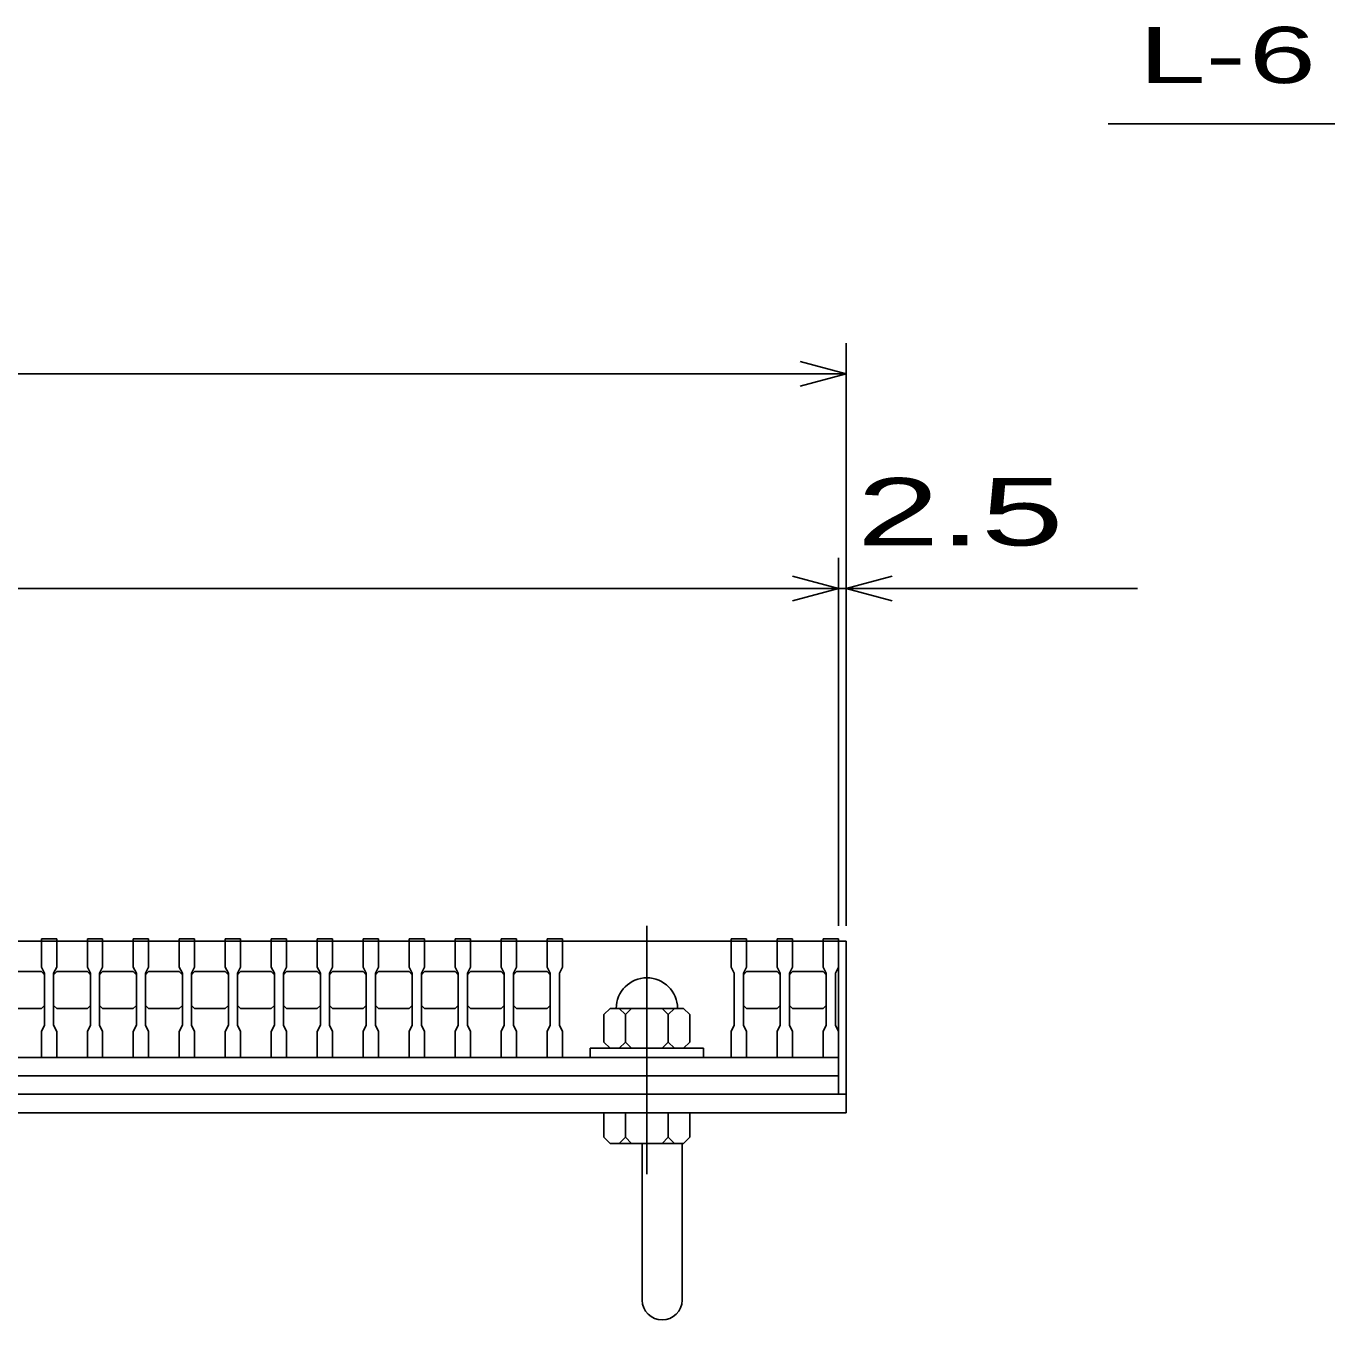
# Model space of a CAD drawing. Units: millimetres, scale not verified. Extents: x -1820 to 1731, y -1282 to 1054.
# Drawn here: x -618 to -193.7, y -696.1 to -274.1 of the extents above; entities that cross this region are included whole.
import ezdxf
from ezdxf.enums import TextEntityAlignment as Align

# ---------------------------------------------------------------- set-up
doc = ezdxf.new("R2010")
doc.units = ezdxf.units.MM
doc.header["$LTSCALE"] = 10
doc.linetypes.add('CHAIN', pattern=[18.5, 12, -1.5, 3.5, -1.5])
for name, color, linetype, lineweight in [('16', 3, 'Continuous', 25), ('19', 6, 'Continuous', 25), ('22', 4, 'Continuous', 25)]:
    doc.layers.add(name, color=color, linetype=linetype, lineweight=lineweight)
doc.styles.add('ベクトル', font='')
doc.styles.get('ベクトル').set_extended_font_data('ベクトル')

msp = doc.modelspace()

# ---------------------------------------------------------------- linework, layer by layer
at = {"layer": '16', "linetype": 'CHAIN'}
msp.add_line((-415.5, -567.5), (-415.5, -648.5), dxfattribs=at)
at = {"layer": '16'}
for p, q in [((-1348, -572.5), (-353, -572.5)), ((-613, -572.5), (-613, -571.8)), ((-613, -571.8), (-608, -571.8)), ((-613, -572.5), (-613, -581)), ((-608, -572.5), (-613, -572.5)), ((-608, -571.8), (-608, -572.5)), ((-608, -581), (-608, -572.5)), ((-598, -572.5), (-598, -571.8)), ((-598, -571.8), (-593, -571.8)), ((-598, -572.5), (-598, -581)), ((-593, -572.5), (-598, -572.5)), ((-593, -571.8), (-593, -572.5)), ((-593, -581), (-593, -572.5)), ((-583, -572.5), (-583, -571.8)), ((-583, -571.8), (-578, -571.8)), ((-583, -572.5), (-583, -581)), ((-578, -572.5), (-583, -572.5)), ((-578, -571.8), (-578, -572.5)), ((-578, -581), (-578, -572.5)), ((-568, -572.5), (-568, -571.8)), ((-568, -571.8), (-563, -571.8)), ((-568, -572.5), (-568, -581)), ((-563, -572.5), (-568, -572.5)), ((-563, -571.8), (-563, -572.5)), ((-563, -581), (-563, -572.5)), ((-553, -572.5), (-553, -571.8)), ((-553, -571.8), (-548, -571.8)), ((-553, -572.5), (-553, -581)), ((-548, -572.5), (-553, -572.5)), ((-548, -571.8), (-548, -572.5)), ((-548, -581), (-548, -572.5)), ((-538, -572.5), (-538, -571.8)), ((-538, -571.8), (-533, -571.8)), ((-538, -572.5), (-538, -581)), ((-533, -572.5), (-538, -572.5)), ((-533, -571.8), (-533, -572.5)), ((-533, -581), (-533, -572.5)), ((-523, -572.5), (-523, -571.8)), ((-523, -571.8), (-518, -571.8)), ((-523, -572.5), (-523, -581)), ((-518, -572.5), (-523, -572.5)), ((-518, -571.8), (-518, -572.5)), ((-518, -581), (-518, -572.5)), ((-508, -572.5), (-508, -571.8)), ((-508, -571.8), (-503, -571.8)), ((-508, -572.5), (-508, -581)), ((-503, -572.5), (-508, -572.5)), ((-503, -571.8), (-503, -572.5)), ((-503, -581), (-503, -572.5)), ((-493, -572.5), (-493, -571.8)), ((-493, -571.8), (-488, -571.8)), ((-493, -572.5), (-493, -581)), ((-488, -572.5), (-493, -572.5)), ((-488, -571.8), (-488, -572.5)), ((-488, -581), (-488, -572.5)), ((-478, -572.5), (-478, -571.8)), ((-478, -571.8), (-473, -571.8)), ((-478, -572.5), (-478, -581)), ((-473, -572.5), (-478, -572.5)), ((-473, -571.8), (-473, -572.5)), ((-473, -581), (-473, -572.5)), ((-463, -572.5), (-463, -571.8)), ((-463, -571.8), (-458, -571.8)), ((-463, -572.5), (-463, -581)), ((-458, -572.5), (-463, -572.5)), ((-458, -571.8), (-458, -572.5)), ((-458, -581), (-458, -572.5)), ((-448, -572.5), (-448, -571.8)), ((-448, -571.8), (-443, -571.8)), ((-448, -572.5), (-448, -581)), ((-443, -572.5), (-448, -572.5)), ((-443, -571.8), (-443, -572.5)), ((-443, -581), (-443, -572.5)), ((-443, -572.5), (-388, -572.5)), ((-388, -572.5), (-388, -571.8)), ((-388, -571.8), (-383, -571.8)), ((-388, -572.5), (-388, -581)), ((-383, -572.5), (-388, -572.5)), ((-383, -571.8), (-383, -572.5)), ((-383, -581), (-383, -572.5)), ((-373, -572.5), (-373, -571.8)), ((-373, -571.8), (-368, -571.8)), ((-373, -572.5), (-373, -581)), ((-368, -572.5), (-373, -572.5)), ((-368, -571.8), (-368, -572.5)), ((-368, -581), (-368, -572.5)), ((-358, -572.5), (-358, -571.8)), ((-358, -571.8), (-353, -571.8)), ((-358, -572.5), (-358, -581)), ((-353, -572.5), (-358, -572.5)), ((-353, -571.8), (-353, -572.5)), ((-353, -581), (-353, -572.5)), ((-353, -610.5), (-353, -572.5)), ((-613, -581), (-612, -583)), ((-609, -583), (-608, -581)), ((-598, -581), (-597, -583)), ((-594, -583), (-593, -581)), ((-583, -581), (-582, -583)), ((-579, -583), (-578, -581)), ((-568, -581), (-567, -583)), ((-564, -583), (-563, -581)), ((-553, -581), (-552, -583)), ((-549, -583), (-548, -581)), ((-538, -581), (-537, -583)), ((-534, -583), (-533, -581)), ((-523, -581), (-522, -583)), ((-519, -583), (-518, -581)), ((-508, -581), (-507, -583)), ((-504, -583), (-503, -581)), ((-493, -581), (-492, -583)), ((-489, -583), (-488, -581)), ((-478, -581), (-477, -583)), ((-474, -583), (-473, -581)), ((-463, -581), (-462, -583)), ((-459, -583), (-458, -581)), ((-448, -581), (-447, -583)), ((-444, -583), (-443, -581)), ((-388, -581), (-387, -583)), ((-384, -583), (-383, -581)), ((-373, -581), (-372, -583)), ((-369, -583), (-368, -581)), ((-358, -581), (-357, -583)), ((-354, -583), (-353, -581)), ((-623, -582.5), (-613, -582.5)), ((-613, -582.5), (-612, -583.5)), ((-612, -583), (-612, -600)), ((-609, -583.5), (-608, -582.5)), ((-609, -600), (-609, -583)), ((-608, -582.5), (-598, -582.5)), ((-598, -582.5), (-597, -583.5)), ((-597, -583), (-597, -600)), ((-594, -583.5), (-593, -582.5)), ((-594, -600), (-594, -583)), ((-593, -582.5), (-583, -582.5)), ((-583, -582.5), (-582, -583.5)), ((-582, -583), (-582, -600)), ((-579, -583.5), (-578, -582.5)), ((-579, -600), (-579, -583)), ((-578, -582.5), (-568, -582.5)), ((-568, -582.5), (-567, -583.5)), ((-567, -583), (-567, -600)), ((-564, -583.5), (-563, -582.5)), ((-564, -600), (-564, -583)), ((-563, -582.5), (-553, -582.5)), ((-553, -582.5), (-552, -583.5)), ((-552, -583), (-552, -600)), ((-549, -583.5), (-548, -582.5)), ((-549, -600), (-549, -583)), ((-548, -582.5), (-538, -582.5)), ((-538, -582.5), (-537, -583.5)), ((-537, -583), (-537, -600)), ((-534, -583.5), (-533, -582.5)), ((-534, -600), (-534, -583)), ((-533, -582.5), (-523, -582.5)), ((-523, -582.5), (-522, -583.5)), ((-522, -583), (-522, -600)), ((-519, -583.5), (-518, -582.5)), ((-519, -600), (-519, -583)), ((-518, -582.5), (-508, -582.5)), ((-508, -582.5), (-507, -583.5)), ((-507, -583), (-507, -600)), ((-504, -583.5), (-503, -582.5)), ((-504, -600), (-504, -583)), ((-503, -582.5), (-493, -582.5)), ((-493, -582.5), (-492, -583.5)), ((-492, -583), (-492, -600)), ((-489, -583.5), (-488, -582.5)), ((-489, -600), (-489, -583)), ((-488, -582.5), (-478, -582.5)), ((-478, -582.5), (-477, -583.5)), ((-477, -583), (-477, -600)), ((-474, -583.5), (-473, -582.5)), ((-474, -600), (-474, -583)), ((-473, -582.5), (-463, -582.5)), ((-463, -582.5), (-462, -583.5)), ((-462, -583), (-462, -600)), ((-459, -583.5), (-458, -582.5)), ((-459, -600), (-459, -583)), ((-458, -582.5), (-448, -582.5)), ((-448, -582.5), (-447, -583.5)), ((-447, -583), (-447, -600)), ((-444, -600), (-444, -583)), ((-387, -583), (-387, -600)), ((-384, -583.5), (-383, -582.5)), ((-384, -600), (-384, -583)), ((-383, -582.5), (-373, -582.5)), ((-373, -582.5), (-372, -583.5)), ((-372, -583), (-372, -600)), ((-369, -583.5), (-368, -582.5)), ((-369, -600), (-369, -583)), ((-368, -582.5), (-358, -582.5)), ((-358, -582.5), (-357, -583.5)), ((-357, -583), (-357, -600)), ((-354, -600), (-354, -583)), ((-612, -593.5), (-613, -594.5)), ((-608, -594.5), (-609, -593.5)), ((-597, -593.5), (-598, -594.5)), ((-593, -594.5), (-594, -593.5)), ((-582, -593.5), (-583, -594.5)), ((-578, -594.5), (-579, -593.5)), ((-567, -593.5), (-568, -594.5)), ((-563, -594.5), (-564, -593.5)), ((-552, -593.5), (-553, -594.5)), ((-548, -594.5), (-549, -593.5)), ((-537, -593.5), (-538, -594.5)), ((-533, -594.5), (-534, -593.5)), ((-522, -593.5), (-523, -594.5)), ((-518, -594.5), (-519, -593.5)), ((-507, -593.5), (-508, -594.5)), ((-503, -594.5), (-504, -593.5)), ((-492, -593.5), (-493, -594.5)), ((-488, -594.5), (-489, -593.5)), ((-477, -593.5), (-478, -594.5)), ((-473, -594.5), (-474, -593.5)), ((-462, -593.5), (-463, -594.5)), ((-458, -594.5), (-459, -593.5)), ((-447, -593.5), (-448, -594.5)), ((-383, -594.5), (-384, -593.5)), ((-372, -593.5), (-373, -594.5)), ((-368, -594.5), (-369, -593.5)), ((-357, -593.5), (-358, -594.5)), ((-613, -594.5), (-623, -594.5)), ((-598, -594.5), (-608, -594.5)), ((-583, -594.5), (-593, -594.5)), ((-568, -594.5), (-578, -594.5)), ((-553, -594.5), (-563, -594.5)), ((-538, -594.5), (-548, -594.5)), ((-523, -594.5), (-533, -594.5)), ((-508, -594.5), (-518, -594.5)), ((-493, -594.5), (-503, -594.5)), ((-478, -594.5), (-488, -594.5)), ((-463, -594.5), (-473, -594.5)), ((-448, -594.5), (-458, -594.5)), ((-427.5, -594.5), (-429.5, -596.5)), ((-429.5, -596.5), (-429.5, -605.5)), ((-403.5, -594.5), (-427.5, -594.5)), ((-422.5, -596.5), (-424.5, -594.5)), ((-420.5, -594.5), (-422.5, -596.5)), ((-422.5, -605.5), (-422.5, -596.5)), ((-408.5, -596.5), (-410.5, -594.5)), ((-406.5, -594.5), (-408.5, -596.5)), ((-408.5, -605.5), (-408.5, -596.5)), ((-401.5, -596.5), (-403.5, -594.5)), ((-401.5, -605.5), (-401.5, -596.5)), ((-373, -594.5), (-383, -594.5)), ((-358, -594.5), (-368, -594.5)), ((-612, -600), (-613, -602)), ((-613, -602), (-613, -610.5)), ((-608, -602), (-609, -600)), ((-608, -610.5), (-608, -602)), ((-597, -600), (-598, -602)), ((-598, -602), (-598, -610.5)), ((-593, -602), (-594, -600)), ((-593, -610.5), (-593, -602)), ((-582, -600), (-583, -602)), ((-583, -602), (-583, -610.5)), ((-578, -602), (-579, -600)), ((-578, -610.5), (-578, -602)), ((-567, -600), (-568, -602)), ((-568, -602), (-568, -610.5)), ((-563, -602), (-564, -600)), ((-563, -610.5), (-563, -602)), ((-552, -600), (-553, -602)), ((-553, -602), (-553, -610.5)), ((-548, -602), (-549, -600)), ((-548, -610.5), (-548, -602)), ((-537, -600), (-538, -602)), ((-538, -602), (-538, -610.5)), ((-533, -602), (-534, -600)), ((-533, -610.5), (-533, -602)), ((-522, -600), (-523, -602)), ((-523, -602), (-523, -610.5)), ((-518, -602), (-519, -600)), ((-518, -610.5), (-518, -602)), ((-507, -600), (-508, -602)), ((-508, -602), (-508, -610.5)), ((-503, -602), (-504, -600)), ((-503, -610.5), (-503, -602)), ((-492, -600), (-493, -602)), ((-493, -602), (-493, -610.5)), ((-488, -602), (-489, -600)), ((-488, -610.5), (-488, -602)), ((-477, -600), (-478, -602)), ((-478, -602), (-478, -610.5)), ((-473, -602), (-474, -600)), ((-473, -610.5), (-473, -602)), ((-462, -600), (-463, -602)), ((-463, -602), (-463, -610.5)), ((-458, -602), (-459, -600)), ((-458, -610.5), (-458, -602)), ((-447, -600), (-448, -602)), ((-448, -602), (-448, -610.5)), ((-443, -602), (-444, -600)), ((-443, -610.5), (-443, -602)), ((-387, -600), (-388, -602)), ((-388, -602), (-388, -610.5)), ((-383, -602), (-384, -600)), ((-383, -610.5), (-383, -602)), ((-372, -600), (-373, -602)), ((-373, -602), (-373, -610.5)), ((-368, -602), (-369, -600)), ((-368, -610.5), (-368, -602)), ((-357, -600), (-358, -602)), ((-358, -602), (-358, -610.5)), ((-353, -602), (-354, -600)), ((-353, -610.5), (-353, -602)), ((-429.5, -605.5), (-427.5, -607.5)), ((-424.5, -607.5), (-422.5, -605.5)), ((-422.5, -605.5), (-420.5, -607.5)), ((-410.5, -607.5), (-408.5, -605.5)), ((-408.5, -605.5), (-406.5, -607.5)), ((-403.5, -607.5), (-401.5, -605.5)), ((-1348, -610.5), (-353, -610.5)), ((-1348, -610.5), (-353, -610.5)), ((-613, -610.5), (-608, -610.5)), ((-598, -610.5), (-593, -610.5)), ((-583, -610.5), (-578, -610.5)), ((-568, -610.5), (-563, -610.5)), ((-553, -610.5), (-548, -610.5)), ((-538, -610.5), (-533, -610.5)), ((-523, -610.5), (-518, -610.5)), ((-508, -610.5), (-503, -610.5)), ((-493, -610.5), (-488, -610.5)), ((-478, -610.5), (-473, -610.5)), ((-463, -610.5), (-458, -610.5)), ((-448, -610.5), (-443, -610.5)), ((-388, -610.5), (-443, -610.5)), ((-434, -610.5), (-434, -607.5)), ((-434, -607.5), (-397, -607.5)), ((-397, -610.5), (-434, -610.5)), ((-397, -607.5), (-397, -610.5)), ((-388, -610.5), (-383, -610.5)), ((-373, -610.5), (-368, -610.5)), ((-358, -610.5), (-353, -610.5)), ((-353, -610.5), (-353, -616.5)), ((-353, -616.5), (-1348, -616.5)), ((-353, -622.5), (-353, -616.5)), ((-1348, -622.5), (-353, -622.5))]:
    msp.add_line(p, q, dxfattribs=at)
msp.add_arc((-415.5, -594.5), 10, 0, 180, dxfattribs=at)
at = {"layer": '19'}
for p, q in [((-353, -572.5), (-350.5, -572.5)), ((-350.5, -572.5), (-350.5, -622.5)), ((-1350.5, -622.5), (-350.5, -622.5)), ((-350.5, -622.5), (-350.5, -628.5)), ((-350.5, -628.5), (-1350.5, -628.5)), ((-429.5, -636.5), (-429.5, -628.5)), ((-429.5, -628.5), (-401.5, -628.5)), ((-422.5, -636.5), (-422.5, -628.5)), ((-408.5, -636.5), (-408.5, -628.5)), ((-401.5, -636.5), (-401.5, -628.5)), ((-429.5, -636.5), (-427.5, -638.5)), ((-422.5, -636.5), (-424.5, -638.5)), ((-420.5, -638.5), (-422.5, -636.5)), ((-408.5, -636.5), (-410.5, -638.5)), ((-406.5, -638.5), (-408.5, -636.5)), ((-403.5, -638.5), (-401.5, -636.5)), ((-427.5, -638.5), (-403.5, -638.5)), ((-417, -689.61), (-417, -638.5)), ((-404, -689.61), (-404, -638.5))]:
    msp.add_line(p, q, dxfattribs=at)
msp.add_arc((-410.5, -689.61), 6.5, 180, 0, dxfattribs=at)
at = {"layer": '22'}
for p, q in [((-265, -306), (-65, -306)), ((-350.5, -567.5), (-350.5, -377.5)), ((-350.5, -387.5), (-365.5, -383.5)), ((-1350.5, -387.5), (-350.5, -387.5)), ((-365.5, -391.5), (-350.5, -387.5)), ((-353, -567.5), (-353, -447.5)), ((-350.5, -567.5), (-350.5, -447.5)), ((-353, -457.5), (-368, -453.5)), ((-350.5, -457.5), (-335.5, -453.5)), ((-1348, -457.5), (-353, -457.5)), ((-368, -461.5), (-353, -457.5)), ((-353, -457.5), (-350.5, -457.5)), ((-335.5, -461.5), (-350.5, -457.5)), ((-350.5, -457.5), (-255.5, -457.5))]:
    msp.add_line(p, q, dxfattribs=at)

# ---------------------------------------------------------------- texts
at = {"layer": '22', "color": 2, "style": 'ベクトル'}
for s, height, width, p in [('L-', 18.33, 1.6, (-255, -283.5)), (' 6 ', 18.33, 1.6, (-230, -283.5)), (' 2.5 ', 21.99, 1.65, (-360.5, -432.5))]:
    msp.add_text(s, height=height, dxfattribs=dict(at, width=width)).set_placement(p, align=Align.MIDDLE_LEFT)

doc.saveas('drawing.dxf')
